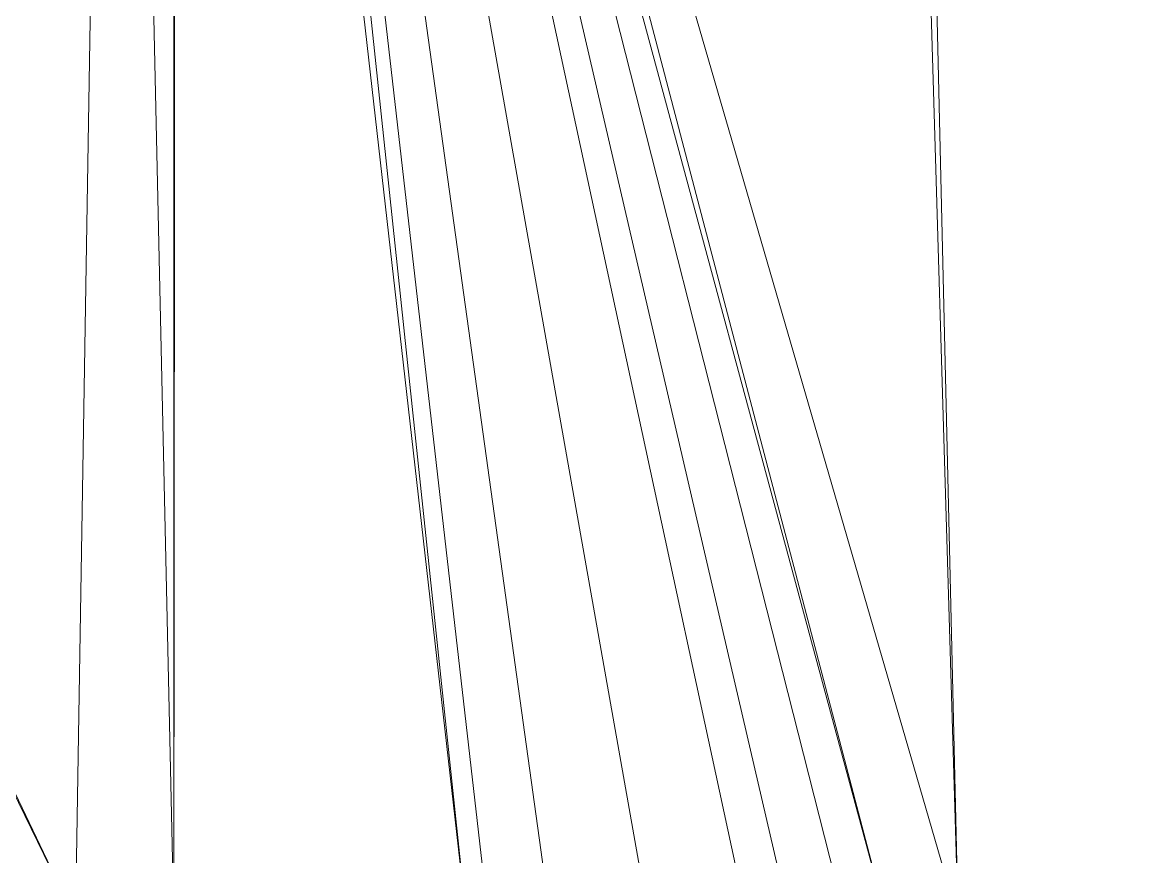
# Model space of a CAD drawing. Header units: metres. Extents: x 246428 to 246884, y 7418966 to 7419490.
# Drawn here: x 246680.49 to 246691.86, y 7419388.7 to 7419397.19 of the extents above; entities that cross this region are included whole.
import ezdxf

# ---------------------------------------------------------------- set-up
doc = ezdxf.new("R2010")
doc.units = ezdxf.units.M
doc.linetypes.add('blank name', pattern=[0])
doc.layers.add('_12D_UNMAPPED', color=7, linetype='Continuous')

msp = doc.modelspace()

# ---------------------------------------------------------------- linework, layer by layer
at = {"layer": '_12D_UNMAPPED', "color": 3, "linetype": 'blank name', "lineweight": 0}
for points in [[(246690.008, 7419388.055, 34.757), (246682.419, 7419414.199, 34.357), (246689.157, 7419416.655, 34.456)], [(246690.008, 7419388.055, 34.757), (246689.157, 7419416.655, 34.456), (246689.342, 7419416.679, 34.458)], [(246695.008, 7419388.055, 34.849), (246689.342, 7419416.679, 34.458), (246696.825, 7419416.708, 34.595)], [(246695.008, 7419388.055, 34.849), (246690.008, 7419388.055, 34.757), (246689.342, 7419416.679, 34.458)], [(246689.279, 7419388.055, 34.744), (246682.249, 7419414.097, 34.355), (246682.419, 7419414.199, 34.357)], [(246690.008, 7419388.055, 34.757), (246689.279, 7419388.055, 34.744), (246682.419, 7419414.199, 34.357)], [(246681.029, 7419388.055, 34.594), (246670.921, 7419409.217, 34.197), (246681.454, 7419414.055, 34.341)], [(246682.029, 7419388.055, 34.612), (246681.029, 7419388.055, 34.594), (246681.454, 7419414.055, 34.341)], [(246682.029, 7419388.055, 34.612), (246681.454, 7419414.055, 34.341), (246682.029, 7419414.055, 34.352)], [(246682.03, 7419388.055, 34.612), (246682.029, 7419414.055, 34.352), (246682.054, 7419414.056, 34.352)], [(246682.03, 7419388.055, 34.612), (246682.029, 7419388.055, 34.612), (246682.029, 7419414.055, 34.352)], [(246685.008, 7419388.055, 34.666), (246682.03, 7419388.055, 34.612), (246682.054, 7419414.056, 34.352)], [(246685.008, 7419388.055, 34.666), (246682.054, 7419414.056, 34.352), (246682.249, 7419414.097, 34.355)], [(246688.295, 7419388.055, 34.726), (246687.862, 7419388.055, 34.718), (246682.249, 7419414.097, 34.355)], [(246685.229, 7419388.055, 34.67), (246685.008, 7419388.055, 34.666), (246682.249, 7419414.097, 34.355)], [(246685.23, 7419388.055, 34.67), (246685.229, 7419388.055, 34.67), (246682.249, 7419414.097, 34.355)], [(246685.862, 7419388.055, 34.682), (246685.23, 7419388.055, 34.67), (246682.249, 7419414.097, 34.355)], [(246686.862, 7419388.055, 34.7), (246685.862, 7419388.055, 34.682), (246682.249, 7419414.097, 34.355)], [(246688.862, 7419388.055, 34.736), (246688.295, 7419388.055, 34.726), (246682.249, 7419414.097, 34.355)], [(246687.862, 7419388.055, 34.718), (246686.862, 7419388.055, 34.7), (246682.249, 7419414.097, 34.355)], [(246689.279, 7419388.055, 34.744), (246688.862, 7419388.055, 34.736), (246682.249, 7419414.097, 34.355)], [(246681.029, 7419388.055, 34.594), (246670.796, 7419409.061, 34.195), (246670.921, 7419409.217, 34.197)], [(246681.029, 7419388.055, 34.594), (246680.029, 7419388.055, 34.575), (246670.796, 7419409.061, 34.195)]]:
    msp.add_3dface(points, dxfattribs=at)

doc.saveas('drawing.dxf')
